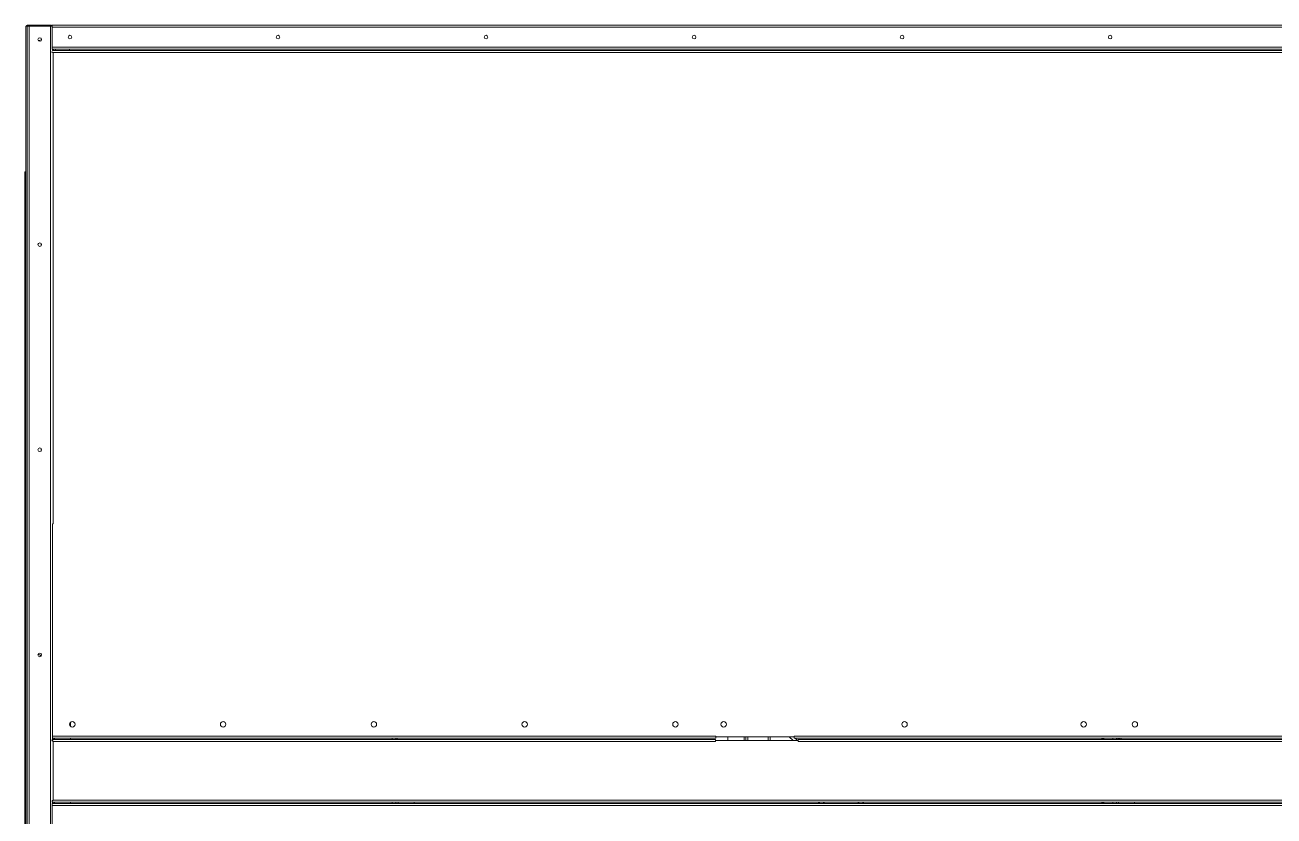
# Model space of a CAD drawing. Header units: millimetres. Extents: x 12896 to 42303, y 9438 to 30233.
# Drawn here: x 31505 to 33577, y 19310 to 20621 of the extents above; entities that cross this region are included whole.
import ezdxf

# ---------------------------------------------------------------- set-up
doc = ezdxf.new("R2010")
doc.units = ezdxf.units.MM

# ---------------------------------------------------------------- blocks, each defined once
blk = doc.blocks.new('2')
at = {"color": 7, "lineweight": 20}
for p, q in [((31506.9, 20619.2), (31506.9, 17174.6)), ((31508.9, 20619.2), (31508.9, 17174.6)), ((31512.3, 20619.2), (31512.3, 17174.6)), ((31547.5, 17174.6), (31547.5, 20619.2)), ((35059.2, 20617.5), (31550.6, 20617.5)), ((35057.5, 20620.9), (31552.3, 20620.9)), ((35059.2, 20584.3), (31550.6, 20584.3)), ((35059.2, 20580.9), (31550.9, 20580.9)), ((31550.9, 20578.9), (35059.2, 20578.9)), ((31552.3, 20575.5), (35057.5, 20575.5)), ((31505.3, 20377.5), (31505.3, 17524.3)), ((35059.2, 19327.5), (31550.6, 19327.5)), ((35059.2, 19332.9), (31550.9, 19332.9)), ((35057.5, 19336.3), (31552.3, 19336.3)), ((35057.5, 19330.9), (31552.3, 19330.9))]:
    blk.add_line(p, q, dxfattribs=at)
at = {"color": 7, "lineweight": 20, "ltscale": 0.000832692}
blk.add_line((31508.9, 20619.2), (31506.9, 20619.2), dxfattribs=at)
at = {"color": 7, "lineweight": 20, "ltscale": 0.00070809}
blk.add_line((31508.9, 20620.9), (31508.9, 20619.2), dxfattribs=at)
at = {"color": 7, "lineweight": 20, "ltscale": 0.000833107}
blk.add_line((31510.9, 20620.9), (31508.9, 20620.9), dxfattribs=at)
at = {"color": 7, "lineweight": 20, "ltscale": 0.001417}
for p, q in [((31512.3, 20619.2), (31508.9, 20619.2)), ((31550.6, 20584.3), (31550.6, 20580.9)), ((31550.9, 19442.3), (31550.9, 19438.9)), ((32780.9, 19438.9), (32780.9, 19442.3)), ((32787.5, 19436.9), (32787.5, 19433.5))]:
    blk.add_line(p, q, dxfattribs=at)
at = {"color": 7, "lineweight": 20, "ltscale": 0.000708333}
for p, q in [((31510.9, 20620.9), (31510.9, 20619.2)), ((31547.5, 20620.9), (31547.5, 20619.2))]:
    blk.add_line(p, q, dxfattribs=at)
at = {"color": 7, "lineweight": 20, "ltscale": 0.01525}
blk.add_line((31547.5, 20620.9), (31510.9, 20620.9), dxfattribs=at)
at = {"color": 7, "lineweight": 20, "ltscale": 0.014667}
for p, q in [((31512.3, 20619.2), (31547.5, 20619.2)), ((31550.6, 19292.3), (31550.6, 19327.5))]:
    blk.add_line(p, q, dxfattribs=at)
at = {"color": 7, "lineweight": 20, "ltscale": 0.001131}
for p, q in [((31550.2, 20619.2), (31547.5, 20619.2)), ((31550.6, 20620.3), (31550.6, 20617.5)), ((31550.6, 19330.3), (31550.6, 19327.5))]:
    blk.add_line(p, q, dxfattribs=at)
at = {"color": 7, "lineweight": 20, "ltscale": 0.000414935}
for q in [(31549.2, 20619.2), (31550.6, 20619.2)]:
    blk.add_line((31549.9, 20619.9), q, dxfattribs=at)
at = {"color": 7, "lineweight": 20, "ltscale": 0.013833}
blk.add_line((31550.6, 20584.3), (31550.6, 20617.5), dxfattribs=at)
at = {"color": 7, "lineweight": 20, "ltscale": 0.000833333}
for p, q in [((31550.9, 20578.9), (31550.9, 20580.9)), ((31552.6, 20578.9), (31552.6, 20580.9)), ((31555.9, 20580.9), (31555.9, 20578.9)), ((31552.9, 19438.9), (31552.9, 19436.9)), ((31554.3, 19438.9), (31554.3, 19436.9)), ((31580.9, 19436.9), (31580.9, 19438.9)), ((32114.3, 19436.9), (32114.3, 19438.9)), ((32650.5, 19434.9), (32650.5, 19436.9)), ((32650.9, 19438.9), (32650.9, 19440.9)), ((33290.9, 19436.9), (33290.9, 19438.9)), ((33292.9, 19436.9), (33292.9, 19438.9)), ((33294.3, 19436.9), (33294.3, 19438.9)), ((33309.3, 19436.9), (33309.3, 19438.9)), ((33319.5, 19436.9), (33319.5, 19438.9)), ((33320.9, 19438.9), (33320.9, 19436.9)), ((33322.9, 19438.9), (33322.9, 19436.9)), ((31580.9, 19330.9), (31580.9, 19332.9)), ((32114.3, 19330.9), (32114.3, 19332.9)), ((32120.5, 19332.9), (32120.5, 19330.9)), ((32120.5, 19330.9), (32120.5, 19332.9)), ((33290.9, 19330.9), (33290.9, 19332.9)), ((33292.9, 19330.9), (33292.9, 19332.9)), ((33294.3, 19330.9), (33294.3, 19332.9)), ((33309.3, 19330.9), (33309.3, 19332.9)), ((33315.5, 19332.9), (33315.5, 19330.9)), ((33315.5, 19330.9), (33315.5, 19332.9))]:
    blk.add_line(p, q, dxfattribs=at)
at = {"color": 7, "lineweight": 20, "ltscale": 0.325458}
blk.add_line((31552.3, 19794.4), (31552.3, 20575.5), dxfattribs=at)
at = {"color": 7, "lineweight": 20, "ltscale": 0.000832246}
blk.add_line((31578.9, 20580.9), (31578.9, 20578.9), dxfattribs=at)
at = {"color": 7, "lineweight": 20, "ltscale": 0.000128159}
blk.add_line((31578.9, 20578.9), (31578.9, 20579.2), dxfattribs=at)
at = {"color": 7, "lineweight": 20, "ltscale": 0.000664655}
blk.add_line((31506.9, 20377.5), (31505.3, 20377.5), dxfattribs=at)
at = {"color": 7, "lineweight": 20, "ltscale": 0.000583333}
for p, q in [((31550.9, 19794.4), (31552.3, 19794.4)), ((32650.5, 19433.5), (32650.5, 19434.9)), ((32650.9, 19440.9), (32650.9, 19442.3)), ((32780.9, 19440.9), (32780.9, 19442.3)), ((32787.5, 19434.9), (32787.5, 19433.5))]:
    blk.add_line(p, q, dxfattribs=at)
at = {"color": 7, "lineweight": 20, "ltscale": 0.146708}
blk.add_line((31550.9, 19442.3), (31550.9, 19794.4), dxfattribs=at)
at = {"color": 7, "lineweight": 20, "ltscale": 0.002795}
blk.add_line((31580.9, 19458.6), (31580.9, 19465.3), dxfattribs=at)
at = {"color": 7, "lineweight": 20, "ltscale": 0.000293404}
for p, q in [((31549.9, 19434.9), (31550.6, 19434.9)), ((31549.9, 19334.9), (31550.6, 19334.9))]:
    blk.add_line(p, q, dxfattribs=at)
at = {"color": 7, "lineweight": 20, "ltscale": 0.000562932}
for p, q in [((31550.6, 19435.6), (31550.6, 19436.9)), ((31550.6, 19334.3), (31550.6, 19332.9))]:
    blk.add_line(p, q, dxfattribs=at)
at = {"color": 7, "lineweight": 20, "ltscale": 0.000502197}
for p, q in [((31550.6, 19435.6), (31550.6, 19434.4)), ((31550.6, 19334.3), (31550.6, 19335.5))]:
    blk.add_line(p, q, dxfattribs=at)
at = {"color": 7, "lineweight": 20, "ltscale": 0.458333}
for p, q in [((32650.9, 19442.3), (31550.9, 19442.3)), ((32650.9, 19438.9), (31550.9, 19438.9))]:
    blk.add_line(p, q, dxfattribs=at)
at = {"color": 7, "lineweight": 20, "ltscale": 0.000833338}
blk.add_line((31550.9, 19436.9), (31550.9, 19438.9), dxfattribs=at)
at = {"color": 7, "lineweight": 20, "ltscale": 0.458167}
blk.add_line((31550.9, 19436.9), (32650.5, 19436.9), dxfattribs=at)
at = {"color": 7, "lineweight": 20, "ltscale": 0.457583}
blk.add_line((31552.3, 19433.5), (32650.5, 19433.5), dxfattribs=at)
at = {"color": 7, "lineweight": 20, "ltscale": 0.0405}
blk.add_line((31552.3, 19336.3), (31552.3, 19433.5), dxfattribs=at)
at = {"color": 7, "lineweight": 20, "ltscale": 0.000833334}
for p, q in [((32120.5, 19436.9), (32120.5, 19438.9)), ((32122.5, 19436.9), (32122.5, 19438.9)), ((33315.5, 19436.9), (33315.5, 19438.9)), ((33317.5, 19436.9), (33317.5, 19438.9))]:
    blk.add_line(p, q, dxfattribs=at)
at = {"color": 7, "lineweight": 20, "ltscale": 0.057083}
blk.add_line((32650.5, 19434.9), (32787.5, 19434.9), dxfattribs=at)
at = {"color": 7, "lineweight": 20, "ltscale": 0.054167}
blk.add_line((32780.9, 19440.9), (32650.9, 19440.9), dxfattribs=at)
at = {"color": 7, "lineweight": 20, "ltscale": 0.0025}
for p, q in [((32670.9, 19440.9), (32670.9, 19434.9)), ((32698.1, 19434.9), (32698.1, 19440.9)), ((32700.9, 19434.9), (32700.9, 19440.9)), ((32700.9, 19434.9), (32700.9, 19440.9)), ((32704.3, 19434.9), (32704.3, 19440.9)), ((32737.5, 19434.9), (32737.5, 19440.9)), ((32740.9, 19434.9), (32740.9, 19440.9))]:
    blk.add_line(p, q, dxfattribs=at)
at = {"color": 7, "lineweight": 20, "ltscale": 0.00363}
blk.add_line((32772.8, 19440.9), (32779.1, 19434.9), dxfattribs=at)
at = {"color": 7, "lineweight": 20, "ltscale": 0.000338994}
blk.add_line((32780.3, 19440.9), (32780.9, 19440.4), dxfattribs=at)
at = {"color": 7, "lineweight": 20, "ltscale": 0.43625}
for p, q in [((33827.9, 19442.3), (32780.9, 19442.3)), ((33827.9, 19438.9), (32780.9, 19438.9))]:
    blk.add_line(p, q, dxfattribs=at)
at = {"color": 7, "lineweight": 20, "ltscale": 0.00242}
blk.add_line((32782.4, 19438.9), (32786.6, 19434.9), dxfattribs=at)
at = {"color": 7, "lineweight": 20, "ltscale": 0.430417}
for p, q in [((32787.5, 19436.9), (33820.5, 19436.9)), ((32787.5, 19433.5), (33820.5, 19433.5))]:
    blk.add_line(p, q, dxfattribs=at)
at = {"color": 7, "lineweight": 20, "ltscale": 0.000959065}
blk.add_line((31550.9, 19330.6), (31550.9, 19332.9), dxfattribs=at)
at = {"color": 7, "lineweight": 20, "ltscale": 0.000833687}
blk.add_line((31552.9, 19332.9), (31552.9, 19330.9), dxfattribs=at)
at = {"color": 7, "lineweight": 20, "ltscale": 0.000833588}
blk.add_line((31554.3, 19332.9), (31554.3, 19330.9), dxfattribs=at)
at = {"color": 7, "lineweight": 20, "ltscale": 0.000833638}
for p, q in [((32123.9, 19332.9), (32123.9, 19330.9)), ((32150.5, 19330.9), (32150.5, 19332.9)), ((33318.9, 19332.9), (33318.9, 19330.9)), ((33345.5, 19330.9), (33345.5, 19332.9))]:
    blk.add_line(p, q, dxfattribs=at)
at = {"color": 7, "lineweight": 20, "ltscale": 0.00121}
for p, q in [((32823, 19330.9), (32820.9, 19332.9)), ((32823.5, 19330.9), (32821.4, 19332.9)), ((32831.1, 19330.9), (32829, 19332.9))]:
    blk.add_line(p, q, dxfattribs=at)
at = {"color": 7, "lineweight": 20, "ltscale": 0.001211}
for p, q in [((32886.5, 19332.9), (32888.6, 19330.9)), ((32894.1, 19332.9), (32896.2, 19330.9))]:
    blk.add_line(p, q, dxfattribs=at)
at = {"color": 7, "lineweight": 20}
for centre, radius in [((31529.9, 20596.9), 3), ((31579.9, 20600.9), 3), ((31924.9, 20600.9), 3), ((32269.9, 20600.9), 3), ((32614.9, 20600.9), 3), ((32959.9, 20600.9), 3), ((33304.9, 20600.9), 3), ((31529.9, 20256.9), 3), ((31529.9, 19916.9), 3), ((31529.9, 19576.9), 3), ((31583.9, 19461.9), 4.5), ((31833.9, 19461.9), 4.5), ((32083.9, 19461.9), 4.5), ((32333.9, 19461.9), 4.5), ((32583.9, 19461.9), 4.5), ((32663.9, 19461.9), 4.5), ((32963.9, 19461.9), 4.5), ((33260.9, 19461.9), 4.5), ((33345.9, 19461.9), 4.5)]:
    blk.add_circle(centre, radius, dxfattribs=at)
for centre, radius, start, end in [((31510.3, 20617.5), 3.4, 114.316, 150), ((31512.3, 20617.5), 3.4, 114.316, 150), ((31547.5, 20617.5), 3.4, 45.0002, 90), ((31552.3, 20617.5), 3.4, 90, 150), ((31547, 20616.7), 4.06, 28.4276, 38.3657), ((31527.9, 20590.9), 4.5, 45.7719, 97.3652), ((31527.9, 20596.9), 4.5, 327.9394, 32.0941), ((31431.7, 20101.9), 488.7, 75.7093, 76.084), ((31552.3, 20584.3), 3.4, 269.7663, 270), ((31527.9, 20256.9), 4.5, 327.9394, 32.0941), ((31527.9, 19916.9), 4.5, 327.9394, 32.0941), ((31527.9, 19572.9), 4.5, 24.3683, 102.51), ((31552.3, 19327.5), 3.4, 90, 135.0002)]:
    blk.add_arc(centre, radius, start, end, dxfattribs=at)
for points in [[(31550.6, 20620.3), (31550.9, 20620.5), (31551.3, 20620.7), (31551.6, 20620.9), (31552, 20620.9), (31552.3, 20620.9)], [(31549.9, 19434.9), (31550.3, 19434.7), (31550.8, 19434.4), (31551.3, 19434.1), (31551.8, 19433.8), (31552.3, 19433.5)], [(31550.6, 19435.6), (31551, 19435.2), (31551.3, 19434.8), (31551.6, 19434.4), (31552, 19434), (31552.3, 19433.5)], [(31549.9, 19334.9), (31550.3, 19335.2), (31550.8, 19335.5), (31551.3, 19335.8), (31551.8, 19336.1), (31552.3, 19336.3)], [(31550.6, 19334.3), (31551, 19334.7), (31551.3, 19335), (31551.6, 19335.5), (31552, 19335.9), (31552.3, 19336.3)], [(31550.6, 19330.3), (31550.9, 19330.5), (31551.3, 19330.7), (31551.6, 19330.9), (31552, 19330.9), (31552.3, 19330.9)]]:
    blk.add_open_spline(points, degree=5, dxfattribs=at)
blk.add_open_spline([(31549.2, 20575.9), (31549.4, 20575.9), (31549.7, 20575.8), (31550, 20575.8), (31550.7, 20575.7), (31551.4, 20575.6), (31551.7, 20575.6), (31552, 20575.6), (31552.3, 20575.5)], degree=5, knots=[0, 0, 0, 0, 0, 0, 2.806393, 2.806393, 2.806393, 5.038248, 5.038248, 5.038248, 5.038248, 5.038248, 5.038248], dxfattribs=at)

msp = doc.modelspace()

# ---------------------------------------------------------------- block references
msp.add_blockref('2', (0, 0))

doc.saveas('drawing.dxf')
